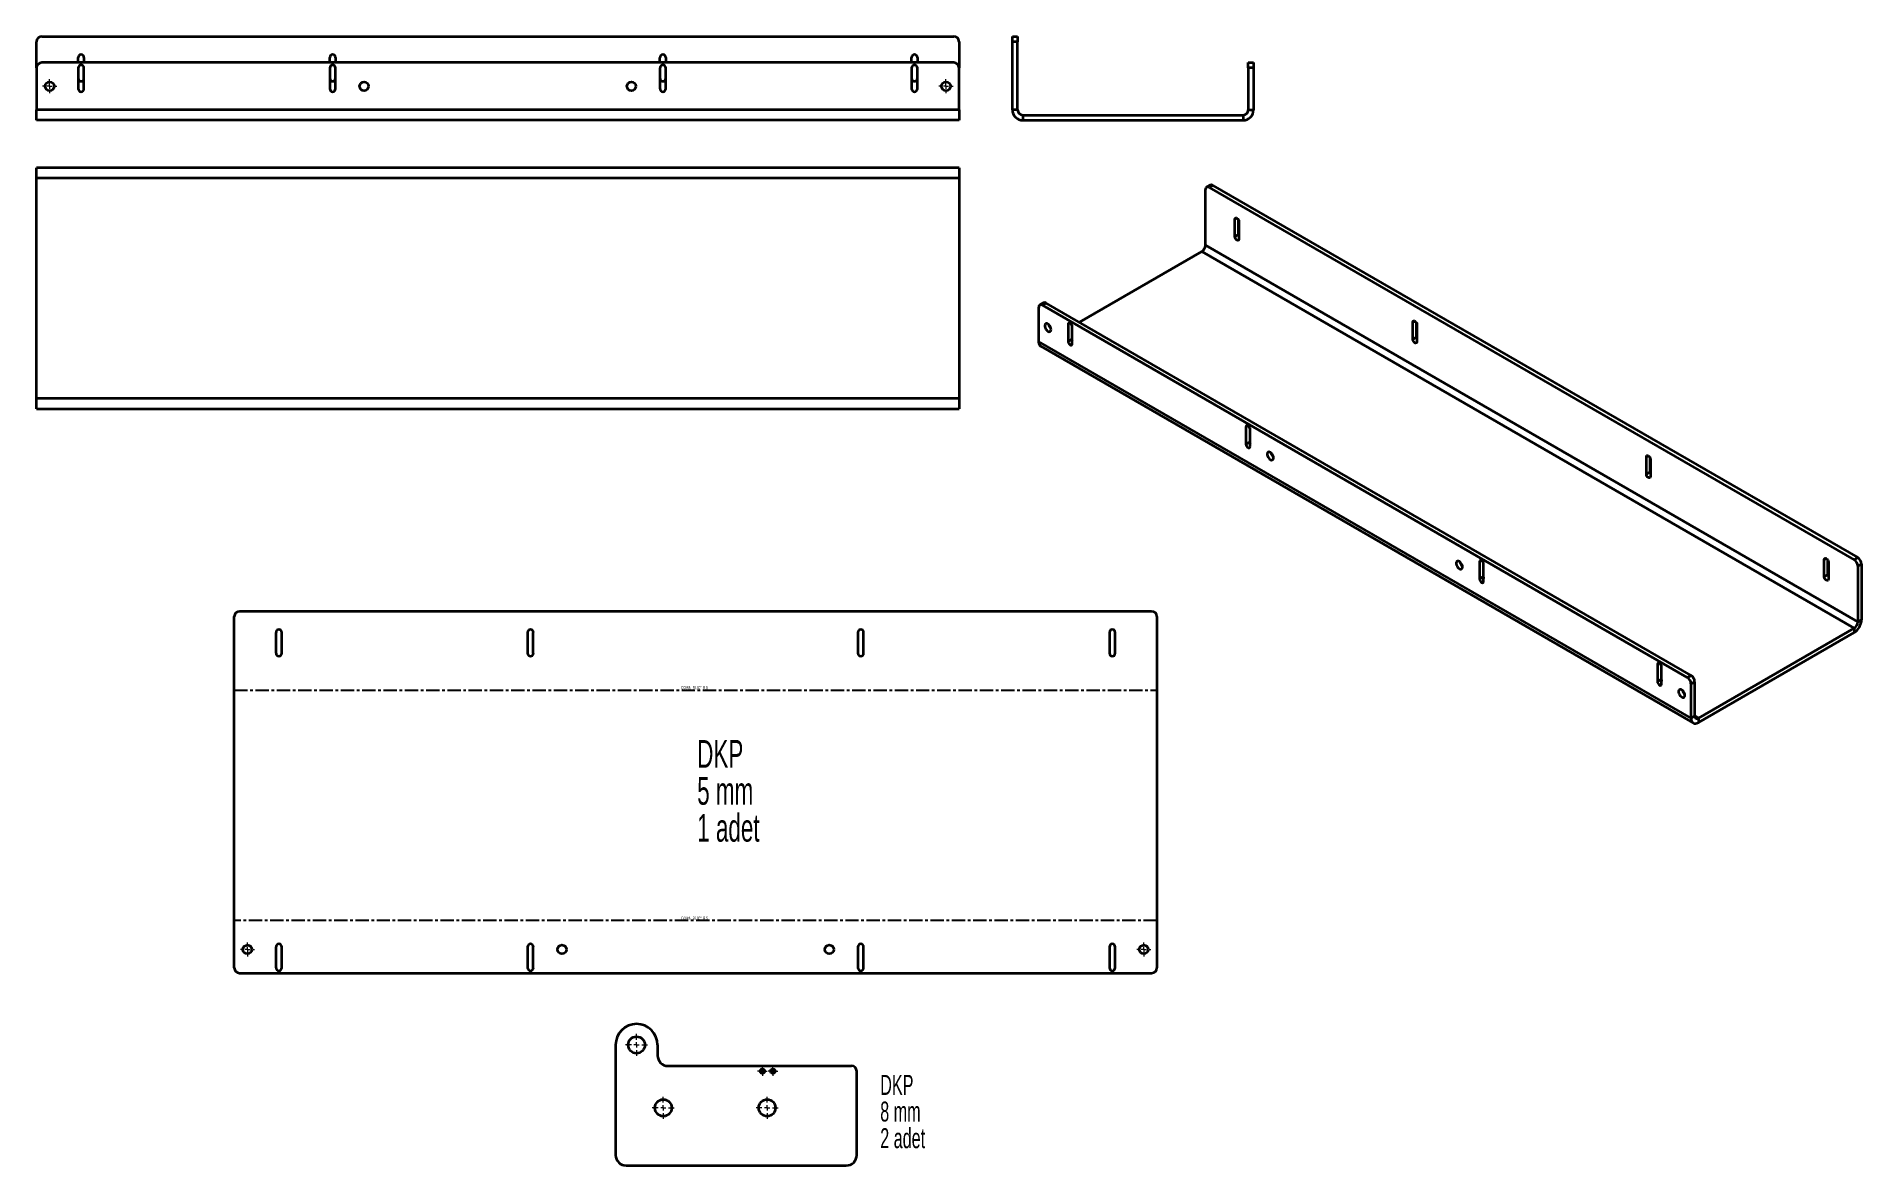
# Model space of a CAD drawing. Header units: millimetres. Extents: x -549 to 1191, y -237 to 840.
import ezdxf

# ---------------------------------------------------------------- set-up
doc = ezdxf.new("R2010")
doc.units = ezdxf.units.MM
doc.linetypes.add('CENTERX2', pattern=[20.32, 12.7, -2.54, 2.54, -2.54])
doc.styles.add('SLDTEXTSTYLE0', font='TXT', dxfattribs={"width": 0.605})
doc.styles.add('SLDTEXTSTYLE1', font='TXT', dxfattribs={"width": 0.574118})

# ---------------------------------------------------------------- blocks, each defined once
blk = doc.blocks.new('SW_NOTE_0')
at = {"color": 0, "linetype": 'Continuous', "lineweight": 0, "char_height": 26.46, "attachment_point": 1, "style": 'SLDTEXTSTYLE0'}
for s, insert in [('DKP', (0, 34.1)), ('5 mm', (0, -1.2)), ('1 adet', (0, -36.4))]:
    blk.add_mtext(s, dxfattribs=dict(at, insert=insert))
blk = doc.blocks.new('SW_NOTE_0_1')
at = {"color": 0, "linetype": 'Continuous', "lineweight": 0, "char_height": 19.05, "attachment_point": 1, "style": 'SLDTEXTSTYLE0'}
for s, insert in [('DKP', (0, 24.6)), ('8 mm', (0, -0.8)), ('2 adet', (0, -26.2))]:
    blk.add_mtext(s, dxfattribs=dict(at, insert=insert))
blk = doc.blocks.new('SW_CENTERMARKSYMBOL_0')
at = {"color": 0, "linetype": 'Continuous', "lineweight": 18}
for p, q in [((-5, 0), (-10.5, 0)), ((0, 0), (-2.5, 0)), ((0, 5), (0, 10.5)), ((0, 0), (0, 2.5)), ((0, 0), (0, -2.5)), ((0, 0), (2.5, 0)), ((5, 0), (10.5, 0)), ((0, -5), (0, -10.5))]:
    blk.add_line(p, q, dxfattribs=at)
blk = doc.blocks.new('SW_CENTERMARKSYMBOL_1')
at = {"color": 0, "linetype": 'Continuous', "lineweight": 18}
for p, q in [((-5, 0), (-10.5, 0)), ((0, 0), (-2.5, 0)), ((0, 5), (0, 10.5)), ((0, 0), (0, 2.5)), ((0, 0), (0, -2.5)), ((0, 0), (2.5, 0)), ((5, 0), (10.5, 0)), ((0, -5), (0, -10.5))]:
    blk.add_line(p, q, dxfattribs=at)
blk = doc.blocks.new('SW_CENTERMARKSYMBOL_2')
at = {"color": 0, "linetype": 'Continuous', "lineweight": 18}
for p, q in [((-5, 0), (-10.5, 0)), ((0, 0), (-2.5, 0)), ((0, 5), (0, 10.5)), ((0, 0), (0, 2.5)), ((0, 0), (0, -2.5)), ((0, 0), (2.5, 0)), ((5, 0), (10.5, 0)), ((0, -5), (0, -10.5))]:
    blk.add_line(p, q, dxfattribs=at)
blk = doc.blocks.new('SW_CENTERMARKSYMBOL_3')
at = {"color": 0, "linetype": 'Continuous', "lineweight": 18}
for p, q in [((-2.5, 0), (-4.6, 0)), ((0, 0), (-2.5, 0)), ((0, 2.5), (0, 4.6)), ((0, 0), (0, 2.5)), ((0, 0), (0, -2.5)), ((0, 0), (2.5, 0)), ((2.5, 0), (4.6, 0)), ((0, -2.5), (0, -4.6))]:
    blk.add_line(p, q, dxfattribs=at)
blk = doc.blocks.new('SW_CENTERMARKSYMBOL_4')
at = {"color": 0, "linetype": 'Continuous', "lineweight": 18}
for p, q in [((-2.5, 0), (-4.6, 0)), ((0, 0), (-2.5, 0)), ((0, 2.5), (0, 4.6)), ((0, 0), (0, 2.5)), ((0, 0), (0, -2.5)), ((0, 0), (2.5, 0)), ((2.5, 0), (4.6, 0)), ((0, -2.5), (0, -4.6))]:
    blk.add_line(p, q, dxfattribs=at)
blk = doc.blocks.new('SW_CENTERMARKSYMBOL_5')
at = {"color": 0, "linetype": 'Continuous', "lineweight": 18}
for p, q in [((-5, 0), (-6.75, 0)), ((0, 0), (-2.5, 0)), ((0, 5), (0, 6.75)), ((0, 0), (0, 2.5)), ((0, 0), (0, -2.5)), ((0, 0), (2.5, 0)), ((5, 0), (6.75, 0)), ((0, -5), (0, -6.75))]:
    blk.add_line(p, q, dxfattribs=at)
blk = doc.blocks.new('SW_CENTERMARKSYMBOL_6')
at = {"color": 0, "linetype": 'Continuous', "lineweight": 18}
for p, q in [((-5, 0), (-6.75, 0)), ((0, 0), (-2.5, 0)), ((0, 5), (0, 6.75)), ((0, 0), (0, 2.5)), ((0, 0), (0, -2.5)), ((0, 0), (2.5, 0)), ((5, 0), (6.75, 0)), ((0, -5), (0, -6.75))]:
    blk.add_line(p, q, dxfattribs=at)
blk = doc.blocks.new('SW_CENTERMARKSYMBOL_7')
at = {"color": 0, "linetype": 'Continuous', "lineweight": 18}
for p, q in [((-5, 0), (-6.75, 0)), ((0, 0), (-2.5, 0)), ((0, 5), (0, 6.75)), ((0, 0), (0, 2.5)), ((0, 0), (0, -2.5)), ((0, 0), (2.5, 0)), ((5, 0), (6.75, 0)), ((0, -5), (0, -6.75))]:
    blk.add_line(p, q, dxfattribs=at)
blk = doc.blocks.new('SW_CENTERMARKSYMBOL_8')
at = {"color": 0, "linetype": 'Continuous', "lineweight": 18}
for p, q in [((-5, 0), (-6.75, 0)), ((0, 0), (-2.5, 0)), ((0, 5), (0, 6.75)), ((0, 0), (0, 2.5)), ((0, 0), (0, -2.5)), ((0, 0), (2.5, 0)), ((5, 0), (6.75, 0)), ((0, -5), (0, -6.75))]:
    blk.add_line(p, q, dxfattribs=at)
blk = doc.blocks.new('SW_CENTERMARKSYMBOL_9')
at = {"color": 0, "linetype": 'Continuous', "lineweight": 18}
for p, q in [((-5, 0), (-6.75, 0)), ((0, 0), (-2.5, 0)), ((0, 5), (0, 6.75)), ((0, 0), (0, 2.5)), ((0, 0), (0, -2.5)), ((0, 0), (2.5, 0)), ((5, 0), (6.75, 0)), ((0, -5), (0, -6.75))]:
    blk.add_line(p, q, dxfattribs=at)
blk = doc.blocks.new('SW_CENTERMARKSYMBOL_10')
at = {"color": 0, "linetype": 'Continuous', "lineweight": 18}
for p, q in [((-5, 0), (-6.75, 0)), ((0, 0), (-2.5, 0)), ((0, 5), (0, 6.75)), ((0, 0), (0, 2.5)), ((0, 0), (0, -2.5)), ((0, 0), (2.5, 0)), ((5, 0), (6.75, 0)), ((0, -5), (0, -6.75))]:
    blk.add_line(p, q, dxfattribs=at)

msp = doc.modelspace()

# ---------------------------------------------------------------- linework, layer by layer
at = {"color": 7, "linetype": 'Continuous', "lineweight": 35}
for p, q in [((-544.4, 840.3), (325.6, 840.3)), ((381.5, 840.3), (386.5, 840.3)), ((381.5, 835.3), (381.5, 840.3)), ((386.5, 840.3), (386.5, 835.3)), ((-549.4, 810.3), (-549.4, 835.3)), ((-509.7, 815.3), (-509.7, 820.3)), ((-504.2, 820.3), (-504.2, 815.3)), ((-269.7, 815.3), (-269.7, 820.3)), ((-264.2, 820.3), (-264.2, 815.3)), ((45.3, 815.3), (45.3, 820.3)), ((50.8, 820.3), (50.8, 815.3)), ((285.3, 815.3), (285.3, 820.3)), ((290.8, 820.3), (290.8, 815.3)), ((330.6, 835.3), (330.6, 810.3)), ((381.5, 770.3), (381.5, 835.3)), ((386.5, 835.3), (381.5, 835.3)), ((386.5, 770.3), (386.5, 835.3)), ((-549.4, 810.3), (-549.4, 770.3)), ((325.6, 815.3), (-544.4, 815.3)), ((-509.7, 810.3), (-509.7, 790.3)), ((-504.2, 790.3), (-504.2, 810.3)), ((-269.7, 810.3), (-269.7, 790.3)), ((-264.2, 790.3), (-264.2, 810.3)), ((45.3, 810.3), (45.3, 790.3)), ((50.8, 790.3), (50.8, 810.3)), ((285.3, 810.3), (285.3, 790.3)), ((290.8, 790.3), (290.8, 810.3)), ((330.6, 770.3), (330.6, 810.3)), ((606.5, 815.3), (611.5, 815.3)), ((606.5, 810.3), (606.5, 815.3)), ((611.5, 810.3), (606.5, 810.3)), ((606.5, 810.3), (606.5, 770.3)), ((611.5, 815.3), (611.5, 810.3)), ((611.5, 810.3), (611.5, 770.3)), ((330.6, 770.3), (-549.4, 770.3)), ((-549.4, 760.3), (-549.4, 770.3)), ((330.6, 770.3), (330.6, 760.3)), ((386.5, 770.3), (381.5, 770.3)), ((606.5, 770.3), (611.5, 770.3)), ((330.6, 760.3), (-549.4, 760.3)), ((391.5, 765.3), (391.5, 760.3)), ((391.5, 765.3), (601.5, 765.3)), ((391.5, 760.3), (601.5, 760.3)), ((601.5, 765.3), (601.5, 760.3)), ((330.6, 715.1), (-549.4, 715.1)), ((-549.4, 705.1), (-549.4, 715.1)), ((330.6, 715.1), (330.6, 705.1)), ((330.6, 705.1), (-549.4, 705.1)), ((-549.4, 495.1), (-549.4, 705.1)), ((330.6, 705.1), (330.6, 495.1)), ((570.2, 698.5), (566.7, 696.4)), ((572.7, 698.2), (569.2, 696.2)), ((572.7, 698.2), (1187.9, 343.1)), ((565.6, 641.1), (565.6, 694.2)), ((569.2, 696.2), (1184.3, 341.1)), ((593.7, 665.7), (595.7, 666.8)), ((593.7, 649.4), (593.7, 665.7)), ((597.3, 651.4), (597.3, 664.9)), ((597.6, 663.4), (597.6, 647.1)), ((593.7, 649.4), (597.3, 651.4)), ((562.1, 635), (445.4, 567.6)), ((562.1, 635), (1184.3, 275.7)), ((1187.9, 281.9), (565.6, 641.1)), ((406.5, 581.9), (406.5, 549.2)), ((411.1, 586.2), (407.6, 584.2)), ((413.6, 586), (410.1, 583.9)), ((1025.2, 228.8), (410.1, 583.9)), ((1028.8, 230.8), (413.6, 586)), ((436.6, 566.8), (434.6, 565.7)), ((434.6, 565.7), (434.6, 549.3)), ((438.2, 564.9), (438.2, 551.4)), ((438.5, 563.6), (438.2, 563.4)), ((438.5, 547.1), (438.5, 563.4)), ((763.4, 567.7), (765.4, 568.8)), ((763.4, 551.4), (763.4, 567.7)), ((767, 553.4), (767, 567)), ((767.3, 565.5), (767.3, 549.1)), ((1028.8, 190), (406.5, 549.2)), ((408.6, 544.7), (1030.9, 185.4)), ((438.2, 551.4), (434.6, 549.3)), ((763.4, 551.4), (767, 553.4)), ((-549.4, 485.1), (-549.4, 495.1)), ((-549.4, 495.1), (330.6, 495.1)), ((330.6, 495.1), (330.6, 485.1)), ((-549.4, 485.1), (330.6, 485.1)), ((606.3, 468.8), (604.3, 467.7)), ((604.3, 467.7), (604.3, 451.4)), ((607.9, 453.4), (604.3, 451.4)), ((607.9, 467), (607.9, 453.4)), ((608.2, 449.1), (608.2, 465.5)), ((986.2, 439.1), (988.1, 440.3)), ((986.2, 422.8), (986.2, 439.1)), ((989.7, 424.8), (989.7, 438.4)), ((990.1, 436.9), (990.1, 420.6)), ((986.2, 422.8), (989.7, 424.8)), ((829, 340.2), (827.1, 339.1)), ((827.1, 339.1), (827.1, 322.8)), ((830.6, 338.4), (830.6, 324.8)), ((831, 320.5), (831, 336.9)), ((1155.9, 341.2), (1157.8, 342.3)), ((1155.9, 324.8), (1155.9, 341.2)), ((1159.4, 326.9), (1159.4, 340.4)), ((1159.8, 338.9), (1159.8, 322.6)), ((1184.3, 341.1), (1187.9, 343.1)), ((1191.4, 337), (1187.9, 334.9)), ((1187.9, 334.9), (1187.9, 281.9)), ((1191.4, 337), (1191.4, 283.9)), ((830.6, 324.8), (827.1, 322.8)), ((1155.9, 324.8), (1159.4, 326.9)), ((-360.7, -48.2), (-360.7, 286.8)), ((514.3, 291.8), (-355.7, 291.8)), ((519.3, 286.8), (519.3, -48.2)), ((1187.9, 281.9), (1191.4, 283.9)), ((-321, 271.8), (-321, 251.8)), ((-315.5, 251.8), (-315.5, 271.8)), ((-81, 271.8), (-81, 251.8)), ((-75.5, 251.8), (-75.5, 271.8)), ((234, 271.8), (234, 251.8)), ((239.5, 251.8), (239.5, 271.8)), ((474, 271.8), (474, 251.8)), ((479.5, 251.8), (479.5, 271.8)), ((1035.9, 190), (1184.3, 275.7)), ((1035.9, 185.9), (1184.3, 271.7)), ((1184.3, 275.7), (1184.3, 271.7)), ((998.7, 242.3), (996.8, 241.2)), ((996.8, 241.2), (996.8, 224.8)), ((1000.3, 226.9), (996.8, 224.8)), ((1000.3, 240.4), (1000.3, 226.9)), ((1000.7, 222.6), (1000.7, 238.9)), ((1025.2, 228.8), (1028.8, 230.8)), ((1032.3, 224.7), (1028.8, 222.7)), ((1028.8, 190), (1028.8, 222.7)), ((1032.3, 192.1), (1032.3, 224.7)), ((1032.3, 192.1), (1028.8, 190)), ((1035.9, 190), (1032.3, 192.1)), ((1035.9, 190), (1035.9, 185.9)), ((-321, -28.2), (-321, -48.2)), ((-315.5, -48.2), (-315.5, -28.2)), ((-81, -28.2), (-81, -48.2)), ((-75.5, -48.2), (-75.5, -28.2)), ((234, -28.2), (234, -48.2)), ((239.5, -48.2), (239.5, -28.2)), ((474, -28.2), (474, -48.2)), ((479.5, -48.2), (479.5, -28.2)), ((-355.7, -53.2), (514.3, -53.2)), ((3, -121.8), (3, -226.8)), ((43, -121.8), (43, -131.8)), ((53, -141.8), (228, -141.8)), ((233, -226.8), (233, -146.8)), ((13, -236.8), (223, -236.8))]:
    msp.add_line(p, q, dxfattribs=at)
at = {"color": 7, "linetype": 'CENTERX2'}
for p, q in [((-360.7, 216.8), (519.3, 216.8)), ((519.3, -3.2), (-360.7, -3.2))]:
    msp.add_line(p, q, dxfattribs=at)
at = {"color": 7, "linetype": 'Continuous', "lineweight": 35, "flags": 128}
for points in [[(593.7, 665.7), (593.9, 666.5), (594.3, 666.9), (594.9, 667.1), (595.7, 666.8), (596.4, 666.2), (597.1, 665.4), (597.5, 664.4), (597.6, 663.4)], [(597.6, 647.1), (597.5, 646.3), (597.1, 645.9), (596.4, 645.7), (595.7, 646), (594.9, 646.6), (594.3, 647.4), (593.9, 648.4), (593.7, 649.4)], [(597.6, 649.9), (597.4, 650.5), (597.3, 651.4)], [(418.4, 560.8), (418.2, 561.9), (417.8, 563), (417.2, 564.1), (416.5, 565.1), (415.6, 565.8), (414.7, 566.3), (413.9, 566.4), (413.2, 566.1), (412.7, 565.6), (412.4, 564.7), (412.4, 563.7), (412.7, 562.6), (413.2, 561.4), (413.9, 560.4), (414.7, 559.5), (415.6, 558.9), (416.5, 558.6), (417.2, 558.7), (417.8, 559.1), (418.2, 559.8), (418.4, 560.8)], [(438.5, 563.4), (438.4, 564.4), (438, 565.3), (437.3, 566.2), (436.6, 566.8), (435.8, 567.1), (435.2, 566.9), (434.8, 566.4), (434.6, 565.7)], [(763.4, 567.7), (763.6, 568.5), (764, 569), (764.6, 569.1), (765.4, 568.8), (766.1, 568.2), (766.8, 567.4), (767.2, 566.4), (767.3, 565.5)], [(434.6, 549.3), (434.8, 548.4), (435.2, 547.4), (435.8, 546.6), (436.6, 546), (437.3, 545.7), (438, 545.8), (438.4, 546.3), (438.5, 547.1)], [(438.2, 551.4), (438.3, 550.4), (438.5, 549.9)], [(767.3, 549.1), (767.2, 548.4), (766.8, 547.9), (766.1, 547.8), (765.4, 548), (764.6, 548.6), (764, 549.5), (763.6, 550.4), (763.4, 551.4)], [(767.3, 551.9), (767.1, 552.5), (767, 553.4)], [(608.2, 465.5), (608.1, 466.4), (607.7, 467.4), (607, 468.2), (606.3, 468.8), (605.5, 469.1), (604.9, 469), (604.5, 468.5), (604.3, 467.7)], [(607.9, 453.4), (608, 452.5), (608.2, 451.9)], [(604.3, 451.4), (604.5, 450.4), (604.9, 449.5), (605.5, 448.6), (606.3, 448), (607, 447.7), (607.7, 447.9), (608.1, 448.4), (608.2, 449.1)], [(630.5, 438.3), (630.4, 439.4), (630, 440.6), (629.4, 441.7), (628.6, 442.6), (627.7, 443.4), (626.8, 443.8), (626, 443.9), (625.3, 443.7), (624.8, 443.1), (624.5, 442.3), (624.5, 441.2), (624.8, 440.1), (625.3, 439), (626, 437.9), (626.8, 437), (627.7, 436.5), (628.6, 436.2), (629.4, 436.3), (630, 436.7), (630.4, 437.4), (630.5, 438.3)], [(986.2, 439.1), (986.3, 439.9), (986.7, 440.4), (987.4, 440.5), (988.1, 440.3), (988.9, 439.7), (989.5, 438.8), (989.9, 437.8), (990.1, 436.9)], [(990.1, 420.6), (989.9, 419.8), (989.5, 419.3), (988.9, 419.2), (988.1, 419.4), (987.4, 420), (986.7, 420.9), (986.3, 421.9), (986.2, 422.8)], [(990.1, 423.3), (989.9, 423.9), (989.7, 424.8)], [(810.8, 334.2), (810.7, 335.3), (810.3, 336.5), (809.7, 337.6), (808.9, 338.6), (808, 339.3), (807.1, 339.7), (806.3, 339.8), (805.6, 339.6), (805.1, 339), (804.8, 338.2), (804.8, 337.2), (805.1, 336), (805.6, 334.9), (806.3, 333.8), (807.1, 333), (808, 332.4), (808.9, 332.1), (809.7, 332.2), (810.3, 332.6), (810.7, 333.3), (810.8, 334.2)], [(831, 336.9), (830.8, 337.8), (830.4, 338.8), (829.8, 339.6), (829, 340.2), (828.3, 340.5), (827.6, 340.4), (827.2, 339.9), (827.1, 339.1)], [(1155.9, 341.2), (1156, 341.9), (1156.5, 342.4), (1157.1, 342.5), (1157.8, 342.3), (1158.6, 341.7), (1159.2, 340.8), (1159.6, 339.9), (1159.8, 338.9)], [(827.1, 322.8), (827.2, 321.8), (827.6, 320.9), (828.3, 320), (829, 319.4), (829.8, 319.2), (830.4, 319.3), (830.8, 319.8), (831, 320.5)], [(830.6, 324.8), (830.8, 323.9), (831, 323.3)], [(1159.8, 322.6), (1159.6, 321.8), (1159.2, 321.3), (1158.6, 321.2), (1157.8, 321.5), (1157.1, 322.1), (1156.5, 322.9), (1156, 323.9), (1155.9, 324.8)], [(1159.8, 325.4), (1159.6, 325.9), (1159.4, 326.9)], [(1000.7, 238.9), (1000.5, 239.9), (1000.1, 240.8), (999.5, 241.7), (998.7, 242.3), (998, 242.5), (997.4, 242.4), (996.9, 241.9), (996.8, 241.2)], [(1000.3, 226.9), (1000.5, 225.9), (1000.7, 225.4)], [(996.8, 224.8), (996.9, 223.9), (997.4, 222.9), (998, 222.1), (998.7, 221.5), (999.5, 221.2), (1000.1, 221.3), (1000.5, 221.8), (1000.7, 222.6)], [(1022.9, 211.8), (1022.8, 212.9), (1022.4, 214), (1021.8, 215.1), (1021, 216.1), (1020.2, 216.8), (1019.3, 217.3), (1018.4, 217.4), (1017.7, 217.1), (1017.2, 216.6), (1017, 215.7), (1017, 214.7), (1017.2, 213.6), (1017.7, 212.4), (1018.4, 211.4), (1019.3, 210.5), (1020.2, 209.9), (1021, 209.6), (1021.8, 209.7), (1022.4, 210.1), (1022.8, 210.8), (1022.9, 211.8)], [(1028.8, 190), (1028.9, 188.5), (1029.3, 187.2), (1030, 186.2), (1030.9, 185.4), (1031.9, 185), (1033.1, 185), (1034.5, 185.3), (1035.9, 185.9)]]:
    msp.add_lwpolyline(points, dxfattribs=at)
at = {"color": 7, "linetype": 'Continuous', "lineweight": 35}
for centre, radius in [((-536.9, 792.8), 4.25), ((-236.9, 792.8), 4.25), ((18.1, 792.8), 4.25), ((318.1, 792.8), 4.25), ((-348.2, -30.7), 4.25), ((-48.2, -30.7), 4.25), ((206.8, -30.7), 4.25), ((506.8, -30.7), 4.25), ((23, -121.8), 8), ((143, -146.8), 2.1), ((153, -146.8), 2.1), ((48.5, -181.8), 8), ((147.5, -181.8), 8)]:
    msp.add_circle(centre, radius, dxfattribs=at)
for centre, radius, start, end in [((-544.4, 835.3), 5, 90, 180), ((325.6, 835.3), 5, 0, 90), ((-506.9, 820.3), 2.75, 0, 180), ((-266.9, 820.3), 2.75, 0, 180), ((48.1, 820.3), 2.75, 0, 180), ((288.1, 820.3), 2.75, 0, 180), ((-544.4, 810.3), 5, 90, 180), ((-506.9, 810.3), 2.75, 0, 180), ((-266.9, 810.3), 2.75, 0, 180), ((48.1, 810.3), 2.75, 0, 180), ((288.1, 810.3), 2.75, 0, 180), ((325.6, 810.3), 5, 0, 90), ((-506.9, 800.3), 2.75, 180, 360), ((-506.9, 790.3), 2.75, 180, 0), ((-266.9, 800.3), 2.75, 180, 0), ((-266.9, 790.3), 2.75, 180, 0), ((48.1, 800.3), 2.75, 180, 0), ((48.1, 790.3), 2.75, 180, 0), ((288.1, 800.3), 2.75, 180, 0), ((288.1, 790.3), 2.75, 180, 0), ((391.5, 770.3), 10, 180, 270), ((391.5, 770.3), 5, 180, 270), ((601.5, 770.3), 5, 270, 0), ((601.5, 770.3), 10, 270, 0), ((567.8, 694.5), 2.18, 50.7967, 189.214), ((571.2, 696.2), 2.51, 54.3824, 114.3071), ((557.9, 641.4), 7.68, 302.6055, 357.3945), ((408.7, 582.2), 2.18, 50.7967, 189.214), ((412.1, 583.9), 2.51, 54.3824, 114.3071), ((422.6, 566.7), 6.76, 189.5778, 230.4168), ((411.4, 548.7), 4.93, 173.7012, 234.9867), ((634.8, 444.2), 6.76, 189.5778, 230.4168), ((815.1, 340.1), 6.76, 189.5778, 230.4168), ((1180.2, 334.6), 7.68, 2.6055, 57.3945), ((1183.7, 336.6), 7.68, 2.6055, 57.3945), ((-355.7, 286.8), 5, 90, 180), ((514.3, 286.8), 5, 0, 90), ((1176.1, 284.6), 15.4, 302.6055, 357.3945), ((1180.2, 282.2), 7.68, 302.6055, 357.3945), ((-318.2, 271.8), 2.75, 0, 180), ((-78.2, 271.8), 2.75, 0, 180), ((236.8, 271.8), 2.75, 0, 180), ((476.8, 271.8), 2.75, 0, 180), ((-318.2, 251.8), 2.75, 180, 0), ((-78.2, 251.8), 2.75, 180, 0), ((236.8, 251.8), 2.75, 180, 0), ((476.8, 251.8), 2.75, 180, 360), ((1021.1, 222.3), 7.68, 2.6055, 57.3945), ((1024.6, 224.4), 7.68, 2.6055, 57.3945), ((1027.2, 217.7), 6.76, 189.5778, 230.4168), ((1034.5, 191.7), 2.18, 170.786, 309.2033), ((-318.2, -28.2), 2.75, 0, 180), ((-78.2, -28.2), 2.75, 0, 180), ((236.8, -28.2), 2.75, 0, 180), ((476.8, -28.2), 2.75, 0, 180), ((-355.7, -48.2), 5, 180, 270), ((-318.2, -48.2), 2.75, 180, 0), ((-78.2, -48.2), 2.75, 180, 0), ((236.8, -48.2), 2.75, 180, 0), ((476.8, -48.2), 2.75, 180, 0), ((514.3, -48.2), 5, 270, 0), ((23, -121.8), 20, 90, 180), ((23, -121.8), 20, 0, 90), ((53, -131.8), 10, 180, 270), ((228, -146.8), 5, 0, 90), ((13, -226.8), 10, 180, 270), ((223, -226.8), 10, 270, 0)]:
    msp.add_arc(centre, radius, start, end, dxfattribs=at)
at = {"color": 7, "linetype": 'Continuous', "lineweight": 18}
for centre in [(143, -146.8), (143, -146.8), (153, -146.8), (153, -146.8)]:
    msp.add_arc(centre, 2.5, 255, 195, dxfattribs=at)

# ---------------------------------------------------------------- block references
for name, p in [('SW_CENTERMARKSYMBOL_6', (-536.9, 792.8)), ('SW_CENTERMARKSYMBOL_8', (-536.9, 792.8)), ('SW_CENTERMARKSYMBOL_5', (318.1, 792.8)), ('SW_CENTERMARKSYMBOL_7', (318.1, 792.8)), ('SW_CENTERMARKSYMBOL_9', (-348.2, -30.7)), ('SW_CENTERMARKSYMBOL_10', (506.8, -30.7)), ('SW_CENTERMARKSYMBOL_2', (23, -121.8)), ('SW_CENTERMARKSYMBOL_3', (143, -146.8)), ('SW_CENTERMARKSYMBOL_4', (153, -146.8)), ('SW_CENTERMARKSYMBOL_1', (48.5, -181.8)), ('SW_CENTERMARKSYMBOL_0', (147.5, -181.8))]:
    msp.add_blockref(name, p, dxfattribs=at)
at = {"color": 7, "linetype": 'Continuous', "lineweight": 0}
for name, p in [('SW_NOTE_0', (80.8, 135)), ('SW_NOTE_0_1', (255.4, -175))]:
    msp.add_blockref(name, p, dxfattribs=at)

# ---------------------------------------------------------------- texts
at = {"color": 7, "linetype": 'Continuous', "lineweight": 18, "char_height": 3, "attachment_point": 2, "style": 'SLDTEXTSTYLE1'}
for insert in [(78.4, 220.6), (78.4, 0.6)]:
    msp.add_mtext('DOWN  90.00°  R 5', dxfattribs=dict(at, insert=insert))

doc.saveas('drawing.dxf')
